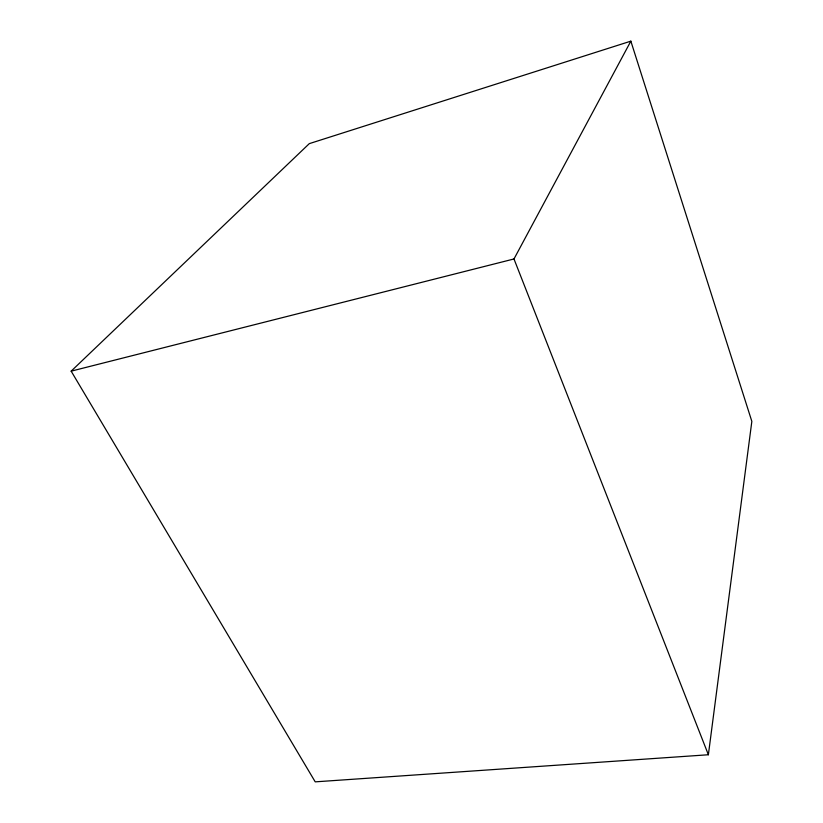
<?xml version="1.0" encoding="UTF-8"?>
<svg xmlns="http://www.w3.org/2000/svg" width="823" height="823" viewBox="0 0 823 823"><rect width="100%" height="100%" fill="white"/><g stroke="black" fill="none" stroke-linecap="round" stroke-linejoin="round"><path stroke-width="1.23" d="M708.377 754.753L751.841 421.376L630.85 41.15L309.304 143.634L71.159 371.152L315.219 781.85L708.377 754.753L513.984 258.967L630.85 41.15M71.159 371.152L513.984 258.967"/></g></svg>
